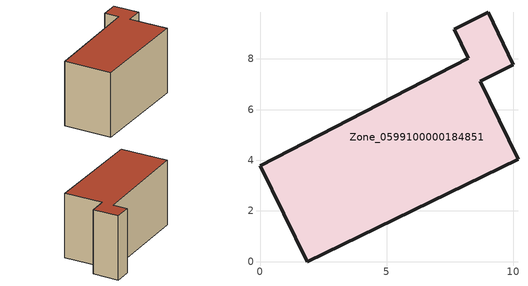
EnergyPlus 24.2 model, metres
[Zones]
Zone_0599100000184851
 floor ground (C_G): 1.86,0 0,3.79 8.22,8.02 7.67,9.18 9,9.84 10,7.77 8.69,7.12 10.18,4.04 z0
 wall outside (C_F): 10,7.77 9,9.84 7.67,9.18 8.22,8.02 0,3.79 1.86,0 10.18,4.04 8.69,7.12 10,7.77 z0:5.71
 roof outside (C_R): 0,3.79 1.86,0 10.18,4.04 8.69,7.12 10,7.77 9,9.84 7.67,9.18 8.22,8.02 z5.71
[BUILDING]
Pand.0599100000184851: North Axis=0; Terrain=City; Loads Convergence Tolerance Value=0.04; Temperature Convergence Tolerance Value=0.4; Solar Distribution=FullExterior; Maximum Number of Warmup Days=25; Minimum Number of Warmup Days=1
[Site:Location]
Rotterdam.The.Hague.AP_ZH_NLD Design_Conditions: Latitude=51.96; Longitude=4.45; Time Zone=1; Elevation=-4.5
[SITE:GROUNDTEMPERATURE:BUILDINGSURFACE]
18, 18, 18, 18, 18, 18, 18, 18, 18, 18, 18, 18
[MATERIAL] Thermal Absorptance=0.9; Solar Absorptance=0.7; Visible Absorptance=0.7
Name | Roughness | Thickness | Conductivity | Density | Specific Heat
G.TI.1946-1964 | MediumSmooth | 0.15 | 1 | 540 | 1210
F.TI.1946-1964 | Rough | 0.3 | 0.857143 | 1920 | 840
R.TI.1946-1964 | MediumRough | 0.2 | 0.277778 | 1500 | 1000
[CONSTRUCTION]
C_G: G.TI.1946-1964
C_F: F.TI.1946-1964
C_R: R.TI.1946-1964
[ZONE]
Zone_0599100000184851: Type=1; Multiplier=1; Ceiling Height=Autocalculate; Volume=Autocalculate; Floor Area=autocalculate; Part of Total Floor Area=Yes
[ZONEINFILTRATION:DESIGNFLOWRATE]
Infil_Zone_0599100000184851: Zone or ZoneList or Space or SpaceList=Zone_0599100000184851; Schedule=AlwaysOn; Design Flow Rate Calculation Method=Flow/Area; Flow Rate per Floor Area=0.003; Constant Term Coefficient=1; Temperature Term Coefficient=0; Velocity Term Coefficient=0; Velocity Squared Term Coefficient=0
[HVACTEMPLATE:ZONE:IDEALLOADSAIRSYSTEM]
Zone_0599100000184851: Maximum Heating Supply Air Temperature=50; Minimum Cooling Supply Air Temperature=13; Maximum Heating Supply Air Humidity Ratio=0.0156; Minimum Cooling Supply Air Humidity Ratio=0.0077; Heating Limit=NoLimit; Cooling Limit=NoLimit; Dehumidification Control Type=ConstantSensibleHeatRatio; Cooling Sensible Heat Ratio=0.7; Dehumidification Setpoint=60; Humidification Control Type=None; Humidification Setpoint=30; Outdoor Air Method=None; Outdoor Air Flow Rate per Person=0.00944; Outdoor Air Flow Rate per Zone Floor Area=0; Outdoor Air Flow Rate per Zone=0; Demand Controlled Ventilation Type=None; Outdoor Air Economizer Type=NoEconomizer; Heat Recovery Type=None; Sensible Heat Recovery Effectiveness=0.7; Latent Heat Recovery Effectiveness=0.65
[ZONECONTROL:THERMOSTAT]
ThermostatControl_Zone_0599100000184851: Zone or ZoneList=Zone_0599100000184851; Control Type Schedule=DualSetpointControlType; Control 1=Thermostat_Zone_0599100000184851; Temperature Difference Between Cutout And Setpoint=0
[THERMOSTATSETPOINT:DUALSETPOINT]
Thermostat_Zone_0599100000184851: Heating Setpoint Temperature Schedule=HeatingSetpoint_Zone_0599100000184851; Cooling Setpoint Temperature Schedule=CoolingSetpoint_Zone_0599100000184851
[SCHEDULE:COMPACT]
HeatingSetpoint_Zone_0599100000184851: Through: 12/31, For: AllDays, Until: 24:00, 21
CoolingSetpoint_Zone_0599100000184851: Through: 12/31, For: AllDays, Until: 24:00, 24
DualSetpointControlType: Through: 12/31, For: AllDays, Until: 24:00, 4
AlwaysOn: Through: 12/31, For: AllDays, Until: 24:00, 1
